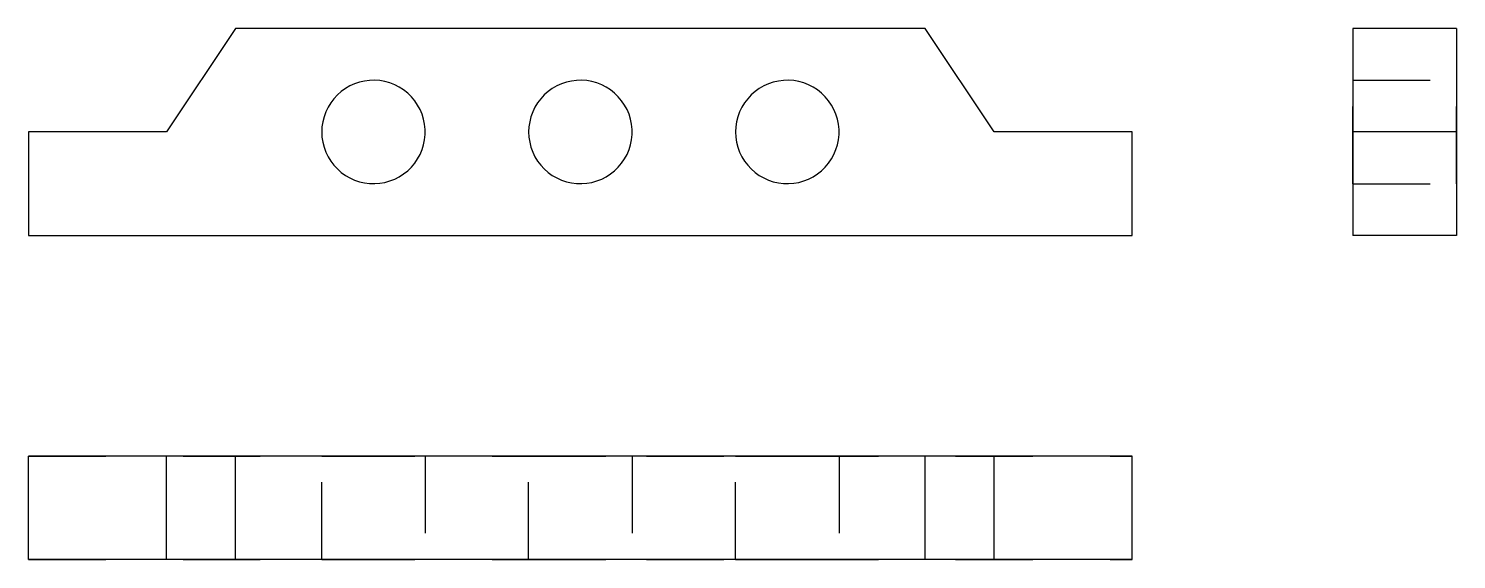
# Model space of a CAD drawing. Extents: x 0 to 1.85, y 0 to 0.69.
import ezdxf

# ---------------------------------------------------------------- set-up
doc = ezdxf.new("R2010")
doc.units = 0
doc.linetypes.add('HIDDEN', pattern=[0.071429, 0.047643, -0.023786])
for name, color, linetype in [('FRONT', 7, 'CONTINUOUS'), ('LEFT', 7, 'CONTINUOUS'), ('LEFT_HID', 7, 'HIDDEN'), ('TOP', 7, 'CONTINUOUS'), ('TOP_HID', 7, 'HIDDEN')]:
    doc.layers.add(name, color=color, linetype=linetype)

msp = doc.modelspace()

# ---------------------------------------------------------------- linework, layer by layer
at = {"layer": 'FRONT'}
for p, q in [((0.267857, 0.6875), (0.178571, 0.553571)), ((1.160714, 0.6875), (0.267857, 0.6875)), ((1.25, 0.553571), (1.160714, 0.6875)), ((0.415879, 0.613161), (0.410097, 0.609823)), ((0.421964, 0.615907), (0.415879, 0.613161)), ((0.428292, 0.618033), (0.421964, 0.615907)), ((0.4348, 0.619518), (0.428292, 0.618033)), ((0.441424, 0.620348), (0.4348, 0.619518)), ((0.448098, 0.620515), (0.441424, 0.620348)), ((0.454755, 0.620016), (0.448098, 0.620515)), ((0.46133, 0.618857), (0.454755, 0.620016)), ((0.467756, 0.617049), (0.46133, 0.618857)), ((0.47397, 0.61461), (0.467756, 0.617049)), ((0.479911, 0.611564), (0.47397, 0.61461)), ((0.485519, 0.607942), (0.479911, 0.611564)), ((0.683736, 0.613161), (0.677955, 0.609823)), ((0.689821, 0.615907), (0.683736, 0.613161)), ((0.696149, 0.618033), (0.689821, 0.615907)), ((0.702658, 0.619518), (0.696149, 0.618033)), ((0.709281, 0.620348), (0.702658, 0.619518)), ((0.715955, 0.620515), (0.709281, 0.620348)), ((0.722612, 0.620016), (0.715955, 0.620515)), ((0.729187, 0.618857), (0.722612, 0.620016)), ((0.735613, 0.617049), (0.729187, 0.618857)), ((0.741827, 0.61461), (0.735613, 0.617049)), ((0.747768, 0.611564), (0.741827, 0.61461)), ((0.753376, 0.607942), (0.747768, 0.611564)), ((0.951593, 0.613161), (0.945812, 0.609823)), ((0.957678, 0.615907), (0.951593, 0.613161)), ((0.964006, 0.618033), (0.957678, 0.615907)), ((0.970515, 0.619518), (0.964006, 0.618033)), ((0.977139, 0.620348), (0.970515, 0.619518)), ((0.983812, 0.620515), (0.977139, 0.620348)), ((0.990469, 0.620016), (0.983812, 0.620515)), ((0.997044, 0.618857), (0.990469, 0.620016)), ((1.00347, 0.617049), (0.997044, 0.618857)), ((1.009684, 0.61461), (1.00347, 0.617049)), ((1.015625, 0.611564), (1.009684, 0.61461)), ((1.021233, 0.607942), (1.015625, 0.611564)), ((0.395131, 0.596615), (0.3911, 0.591294)), ((0.399672, 0.601509), (0.395131, 0.596615)), ((0.404677, 0.605926), (0.399672, 0.601509)), ((0.410097, 0.609823), (0.404677, 0.605926)), ((0.490738, 0.60378), (0.485519, 0.607942)), ((0.495517, 0.599119), (0.490738, 0.60378)), ((0.499808, 0.594005), (0.495517, 0.599119)), ((0.503569, 0.588489), (0.499808, 0.594005)), ((0.662988, 0.596615), (0.658957, 0.591294)), ((0.667529, 0.601509), (0.662988, 0.596615)), ((0.672534, 0.605926), (0.667529, 0.601509)), ((0.677955, 0.609823), (0.672534, 0.605926)), ((0.758595, 0.60378), (0.753376, 0.607942)), ((0.763374, 0.599119), (0.758595, 0.60378)), ((0.767665, 0.594005), (0.763374, 0.599119)), ((0.771426, 0.588489), (0.767665, 0.594005)), ((0.930845, 0.596615), (0.926814, 0.591294)), ((0.935386, 0.601509), (0.930845, 0.596615)), ((0.940391, 0.605926), (0.935386, 0.601509)), ((0.945812, 0.609823), (0.940391, 0.605926)), ((1.026452, 0.60378), (1.021233, 0.607942)), ((1.031231, 0.599119), (1.026452, 0.60378)), ((1.035522, 0.594005), (1.031231, 0.599119)), ((1.039283, 0.588489), (1.035522, 0.594005)), ((0.382439, 0.57331), (0.380792, 0.56684)), ((0.384723, 0.579583), (0.382439, 0.57331)), ((0.387619, 0.585597), (0.384723, 0.579583)), ((0.3911, 0.591294), (0.387619, 0.585597)), ((0.506761, 0.582626), (0.503569, 0.588489)), ((0.509354, 0.576475), (0.506761, 0.582626)), ((0.511322, 0.570095), (0.509354, 0.576475)), ((0.650296, 0.57331), (0.648649, 0.56684)), ((0.65258, 0.579583), (0.650296, 0.57331)), ((0.655476, 0.585597), (0.65258, 0.579583)), ((0.658957, 0.591294), (0.655476, 0.585597)), ((0.774618, 0.582626), (0.771426, 0.588489)), ((0.777212, 0.576475), (0.774618, 0.582626)), ((0.779179, 0.570095), (0.777212, 0.576475)), ((0.918154, 0.57331), (0.916506, 0.56684)), ((0.920437, 0.579583), (0.918154, 0.57331)), ((0.923333, 0.585597), (0.920437, 0.579583)), ((0.926814, 0.591294), (0.923333, 0.585597)), ((1.042476, 0.582626), (1.039283, 0.588489)), ((1.045069, 0.576475), (1.042476, 0.582626)), ((1.047036, 0.570095), (1.045069, 0.576475)), ((0.379797, 0.560239), (0.379464, 0.553571)), ((0.380792, 0.56684), (0.379797, 0.560239)), ((0.512645, 0.563552), (0.511322, 0.570095)), ((0.51331, 0.556909), (0.512645, 0.563552)), ((0.51331, 0.550234), (0.51331, 0.556909)), ((0.647654, 0.560239), (0.647321, 0.553571)), ((0.648649, 0.56684), (0.647654, 0.560239)), ((0.780502, 0.563552), (0.779179, 0.570095)), ((0.781167, 0.556909), (0.780502, 0.563552)), ((0.781167, 0.550234), (0.781167, 0.556909)), ((0.915511, 0.560239), (0.915179, 0.553571)), ((0.916506, 0.56684), (0.915511, 0.560239)), ((1.048359, 0.563552), (1.047036, 0.570095)), ((1.049024, 0.556909), (1.048359, 0.563552)), ((1.049024, 0.550234), (1.049024, 0.556909)), ((0.178571, 0.553571), (0, 0.553571)), ((0, 0.553571), (0, 0.419643)), ((0.379464, 0.553571), (0.379797, 0.546904)), ((0.379797, 0.546904), (0.380792, 0.540303)), ((0.380792, 0.540303), (0.382439, 0.533833)), ((0.509354, 0.530668), (0.511322, 0.537048)), ((0.511322, 0.537048), (0.512645, 0.543591)), ((0.512645, 0.543591), (0.51331, 0.550234)), ((0.647321, 0.553571), (0.647654, 0.546904)), ((0.647654, 0.546904), (0.648649, 0.540303)), ((0.648649, 0.540303), (0.650296, 0.533833)), ((0.777212, 0.530668), (0.779179, 0.537048)), ((0.779179, 0.537048), (0.780502, 0.543591)), ((0.780502, 0.543591), (0.781167, 0.550234)), ((0.915179, 0.553571), (0.915511, 0.546904)), ((0.915511, 0.546904), (0.916506, 0.540303)), ((0.916506, 0.540303), (0.918154, 0.533833)), ((1.045069, 0.530668), (1.047036, 0.537048)), ((1.047036, 0.537048), (1.048359, 0.543591)), ((1.048359, 0.543591), (1.049024, 0.550234)), ((1.428571, 0.553571), (1.25, 0.553571)), ((1.428571, 0.419643), (1.428571, 0.553571)), ((0.382439, 0.533833), (0.384723, 0.52756)), ((0.384723, 0.52756), (0.387619, 0.521546)), ((0.387619, 0.521546), (0.3911, 0.515849)), ((0.499808, 0.513138), (0.503569, 0.518654)), ((0.503569, 0.518654), (0.506761, 0.524517)), ((0.506761, 0.524517), (0.509354, 0.530668)), ((0.650296, 0.533833), (0.65258, 0.52756)), ((0.65258, 0.52756), (0.655476, 0.521546)), ((0.655476, 0.521546), (0.658957, 0.515849)), ((0.767665, 0.513138), (0.771426, 0.518654)), ((0.771426, 0.518654), (0.774618, 0.524517)), ((0.774618, 0.524517), (0.777212, 0.530668)), ((0.918154, 0.533833), (0.920437, 0.52756)), ((0.920437, 0.52756), (0.923333, 0.521546)), ((0.923333, 0.521546), (0.926814, 0.515849)), ((1.035522, 0.513138), (1.039283, 0.518654)), ((1.039283, 0.518654), (1.042476, 0.524517)), ((1.042476, 0.524517), (1.045069, 0.530668)), ((0.3911, 0.515849), (0.395131, 0.510528)), ((0.395131, 0.510528), (0.399672, 0.505634)), ((0.399672, 0.505634), (0.404677, 0.501217)), ((0.404677, 0.501217), (0.410097, 0.49732)), ((0.479911, 0.495579), (0.485519, 0.499201)), ((0.485519, 0.499201), (0.490738, 0.503363)), ((0.490738, 0.503363), (0.495517, 0.508024)), ((0.495517, 0.508024), (0.499808, 0.513138)), ((0.658957, 0.515849), (0.662988, 0.510528)), ((0.662988, 0.510528), (0.667529, 0.505634)), ((0.667529, 0.505634), (0.672534, 0.501217)), ((0.672534, 0.501217), (0.677955, 0.49732)), ((0.747768, 0.495579), (0.753376, 0.499201)), ((0.753376, 0.499201), (0.758595, 0.503363)), ((0.758595, 0.503363), (0.763374, 0.508024)), ((0.763374, 0.508024), (0.767665, 0.513138)), ((0.926814, 0.515849), (0.930845, 0.510528)), ((0.930845, 0.510528), (0.935386, 0.505634)), ((0.935386, 0.505634), (0.940391, 0.501217)), ((0.940391, 0.501217), (0.945812, 0.49732)), ((1.015625, 0.495579), (1.021233, 0.499201)), ((1.021233, 0.499201), (1.026452, 0.503363)), ((1.026452, 0.503363), (1.031231, 0.508024)), ((1.031231, 0.508024), (1.035522, 0.513138)), ((0.410097, 0.49732), (0.415879, 0.493982)), ((0.415879, 0.493982), (0.421964, 0.491236)), ((0.421964, 0.491236), (0.428292, 0.48911)), ((0.428292, 0.48911), (0.4348, 0.487624)), ((0.4348, 0.487624), (0.441424, 0.486794)), ((0.441424, 0.486794), (0.448098, 0.486628)), ((0.448098, 0.486628), (0.454755, 0.487127)), ((0.454755, 0.487127), (0.46133, 0.488286)), ((0.46133, 0.488286), (0.467756, 0.490094)), ((0.467756, 0.490094), (0.47397, 0.492533)), ((0.47397, 0.492533), (0.479911, 0.495579)), ((0.677955, 0.49732), (0.683736, 0.493982)), ((0.683736, 0.493982), (0.689821, 0.491236)), ((0.689821, 0.491236), (0.696149, 0.48911)), ((0.696149, 0.48911), (0.702658, 0.487624)), ((0.702658, 0.487624), (0.709281, 0.486794)), ((0.709281, 0.486794), (0.715955, 0.486628)), ((0.715955, 0.486628), (0.722612, 0.487127)), ((0.722612, 0.487127), (0.729187, 0.488286)), ((0.729187, 0.488286), (0.735613, 0.490094)), ((0.735613, 0.490094), (0.741827, 0.492533)), ((0.741827, 0.492533), (0.747768, 0.495579)), ((0.945812, 0.49732), (0.951593, 0.493982)), ((0.951593, 0.493982), (0.957678, 0.491236)), ((0.957678, 0.491236), (0.964006, 0.48911)), ((0.964006, 0.48911), (0.970515, 0.487624)), ((0.970515, 0.487624), (0.977139, 0.486794)), ((0.977139, 0.486794), (0.983812, 0.486628)), ((0.983812, 0.486628), (0.990469, 0.487127)), ((0.990469, 0.487127), (0.997044, 0.488286)), ((0.997044, 0.488286), (1.00347, 0.490094)), ((1.00347, 0.490094), (1.009684, 0.492533)), ((1.009684, 0.492533), (1.015625, 0.495579)), ((0, 0.419643), (1.428571, 0.419643))]:
    msp.add_line(p, q, dxfattribs=at)
at = {"layer": 'LEFT'}
for p, q in [((1.848214, 0.6875), (1.714286, 0.6875)), ((1.714286, 0.6875), (1.714286, 0.553571)), ((1.848214, 0.6875), (1.848214, 0.553571)), ((1.848214, 0.553571), (1.714286, 0.553571)), ((1.714286, 0.553571), (1.714286, 0.419643)), ((1.848214, 0.553571), (1.848214, 0.419643)), ((1.848214, 0.419643), (1.714286, 0.419643))]:
    msp.add_line(p, q, dxfattribs=at)
at = {"layer": 'LEFT_HID', "linetype": 'HIDDEN'}
for p, q in [((1.714286, 0.486607), (1.714286, 0.620536)), ((1.714286, 0.620536), (1.714286, 0.553571)), ((1.714286, 0.486607), (1.714286, 0.620536)), ((1.714286, 0.620536), (1.714286, 0.553571)), ((1.714286, 0.486607), (1.714286, 0.620536)), ((1.714286, 0.620536), (1.714286, 0.553571)), ((1.714286, 0.620536), (1.848214, 0.620536)), ((1.714286, 0.620536), (1.848214, 0.620536)), ((1.714286, 0.620536), (1.848214, 0.620536)), ((1.848214, 0.486607), (1.848214, 0.620536)), ((1.848214, 0.620536), (1.848214, 0.553571)), ((1.848214, 0.486607), (1.848214, 0.620536)), ((1.848214, 0.620536), (1.848214, 0.553571)), ((1.848214, 0.486607), (1.848214, 0.620536)), ((1.848214, 0.620536), (1.848214, 0.553571)), ((1.714286, 0.553571), (1.714286, 0.486607)), ((1.714286, 0.553571), (1.714286, 0.486607)), ((1.714286, 0.553571), (1.714286, 0.486607)), ((1.848214, 0.553571), (1.848214, 0.486607)), ((1.848214, 0.553571), (1.848214, 0.486607)), ((1.848214, 0.553571), (1.848214, 0.486607)), ((1.714286, 0.486607), (1.848214, 0.486607)), ((1.714286, 0.486607), (1.848214, 0.486607)), ((1.714286, 0.486607), (1.848214, 0.486607))]:
    msp.add_line(p, q, dxfattribs=at)
at = {"layer": 'TOP'}
for p, q in [((0.178571, 0.133929), (0, 0.133929)), ((0, 0), (0, 0.133929)), ((0.267857, 0.133929), (0.178571, 0.133929)), ((0.178571, 0), (0.178571, 0.133929)), ((1.160714, 0.133929), (0.267857, 0.133929)), ((0.267857, 0), (0.267857, 0.133929)), ((1.25, 0.133929), (1.160714, 0.133929)), ((1.160714, 0), (1.160714, 0.133929)), ((1.428571, 0.133929), (1.25, 0.133929)), ((1.25, 0), (1.25, 0.133929)), ((1.428571, 0), (1.428571, 0.133929)), ((0.178571, 0), (0, 0)), ((0.267857, 0), (0.178571, 0)), ((1.160714, 0), (0.267857, 0)), ((1.25, 0), (1.160714, 0)), ((1.428571, 0), (1.25, 0))]:
    msp.add_line(p, q, dxfattribs=at)
at = {"layer": 'TOP_HID', "linetype": 'HIDDEN'}
for p, q in [((0, 0.133929), (1.428571, 0.133929)), ((0.379464, 0), (0.379464, 0.133929)), ((0.379464, 0.133929), (0.513393, 0.133929)), ((0.513393, 0.133929), (0.379464, 0.133929)), ((0.513393, 0.133929), (0.513393, 0)), ((0.647321, 0), (0.647321, 0.133929)), ((0.647321, 0.133929), (0.78125, 0.133929)), ((0.78125, 0.133929), (0.647321, 0.133929)), ((0.78125, 0.133929), (0.78125, 0)), ((0.915179, 0), (0.915179, 0.133929)), ((0.915179, 0.133929), (1.049107, 0.133929)), ((1.049107, 0.133929), (0.915179, 0.133929)), ((1.049107, 0.133929), (1.049107, 0)), ((0, 0), (1.428571, 0)), ((0.379464, 0), (0.513393, 0)), ((0.513393, 0), (0.379464, 0)), ((0.647321, 0), (0.78125, 0)), ((0.78125, 0), (0.647321, 0)), ((0.915179, 0), (1.049107, 0)), ((1.049107, 0), (0.915179, 0))]:
    msp.add_line(p, q, dxfattribs=at)

doc.saveas('drawing.dxf')
